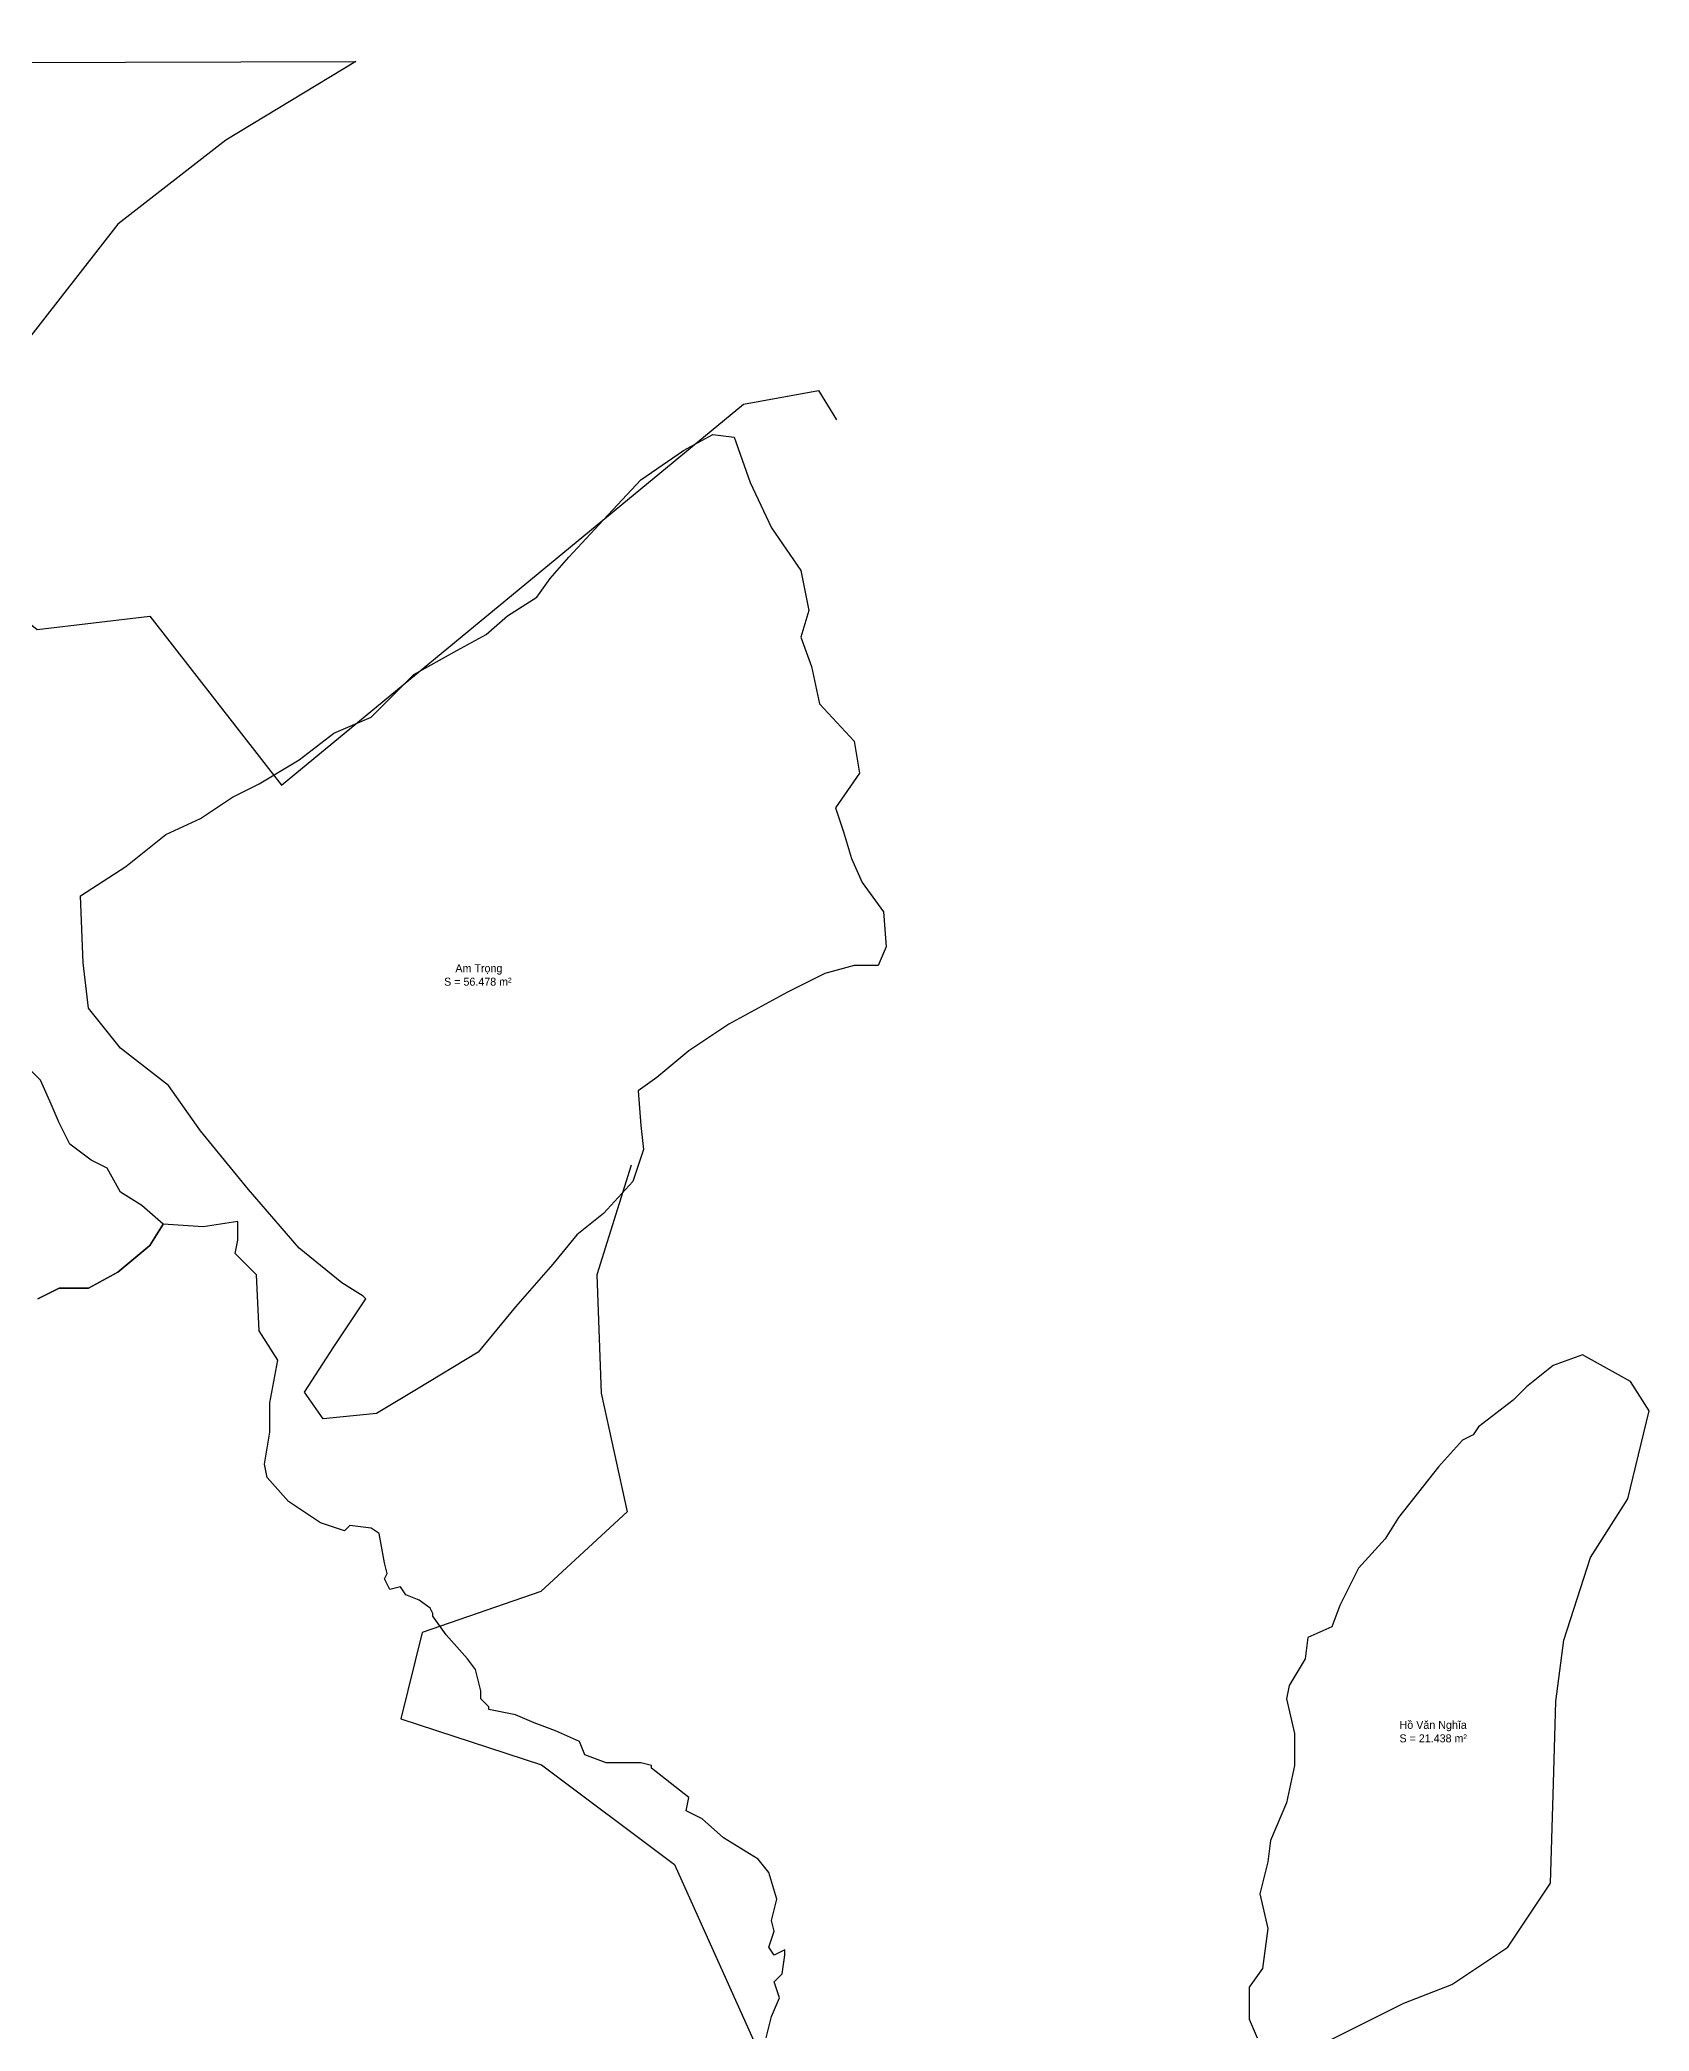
# Model space of a CAD drawing. Extents: x 552101 to 560756, y 1825061 to 1833835.
# Drawn here: x 554200 to 554804, y 1828728 to 1829475 of the extents above; entities that cross this region are included whole.
import ezdxf

# ---------------------------------------------------------------- set-up
doc = ezdxf.new("R2010")
doc.units = 0
doc.layers.add('07', color=7, linetype='Continuous')
doc.layers.add('2', color=7, linetype='Continuous')

msp = doc.modelspace()

# ---------------------------------------------------------------- linework, layer by layer
at = {"layer": '07'}
msp.add_lwpolyline([(554321.81, 1829003.3), (554321.81, 1829003.3), (554313.81, 1829008.3), (554297.8, 1829021.31), (554278.79, 1829043.32), (554260.78, 1829065.33), (554248.77, 1829082.34), (554230.76, 1829096.35), (554218.75, 1829111.36), (554216.75, 1829128.37), (554215.75, 1829153.38), (554232.76, 1829164.39), (554247.77, 1829176.39), (554260.78, 1829182.4), (554272.79, 1829190.4), (554282.79, 1829195.4), (554297.8, 1829204.41), (554310.81, 1829214.42), (554324.81, 1829220.42), (554340.82, 1829236.43), (554356.83, 1829245.43), (554367.84, 1829251.44), (554375.84, 1829258.44), (554386.85, 1829265.44), (554391.85, 1829272.45), (554398.86, 1829280.45), (554411.86, 1829294.46), (554425.87, 1829309.47), (554441.88, 1829320.47), (554452.89, 1829326.48), (554460.89, 1829325.48), (554466.89, 1829308.47), (554474.9, 1829291.46), (554485.9, 1829275.45), (554488.91, 1829260.44), (554485.9, 1829250.44), (554489.91, 1829239.43), (554492.91, 1829225.42), (554505.92, 1829211.41), (554507.92, 1829199.41), (554498.91, 1829186.4), (554501.91, 1829177.39), (554504.91, 1829167.39), (554508.92, 1829158.38), (554516.92, 1829147.38), (554517.92, 1829134.37), (554514.92, 1829127.37), (554505.92, 1829127.37), (554494.91, 1829124.36), (554480.9, 1829117.36), (554458.89, 1829105.35), (554443.88, 1829095.35), (554431.87, 1829085.34), (554424.87, 1829080.34), (554425.87, 1829067.33), (554426.87, 1829058.33), (554422.87, 1829046.32), (554411.86, 1829034.31), (554401.86, 1829026.31), (554392.85, 1829015.3), (554378.84, 1828999.29), (554364.84, 1828982.29), (554341.82, 1828968.28), (554326.82, 1828959.27), (554306.8, 1828957.27), (554299.8, 1828967.28), (554310.81, 1828984.29), (554322.81, 1829002.3)], close=True, dxfattribs=at)
for points in [[(554199.74, 1829002.3), (554207.75, 1829006.3), (554218.75, 1829006.3), (554229.76, 1829012.3), (554235.76, 1829017.3), (554241.77, 1829022.31), (554246.77, 1829030.31), (554238.77, 1829037.32), (554230.76, 1829042.32), (554225.76, 1829051.32), (554219.76, 1829054.33), (554211.75, 1829060.33), (554207.75, 1829068.33), (554204.75, 1829075.34), (554200.74, 1829084.34), (554195.74, 1829089.35)], [(554472.9, 1828725.14), (554474.9, 1828733.15), (554477.9, 1828740.15), (554475.9, 1828746.15), (554478.9, 1828749.15), (554479.9, 1828756.16), (554479.9, 1828758.16), (554475.9, 1828756.16), (554473.9, 1828759.16), (554475.9, 1828765.16), (554474.9, 1828769.17), (554476.9, 1828777.17), (554473.9, 1828787.18), (554469.9, 1828792.18), (554456.89, 1828800.18), (554448.88, 1828807.19), (554442.88, 1828810.19), (554443.88, 1828815.19), (554429.87, 1828826.2), (554429.87, 1828827.2), (554425.87, 1828828.2), (554412.86, 1828828.2), (554404.86, 1828831.2), (554402.86, 1828836.2), (554393.85, 1828840.21), (554385.85, 1828843.21), (554378.84, 1828846.21), (554373.84, 1828847.21), (554368.84, 1828848.21), (554368.84, 1828849.21), (554365.84, 1828852.21), (554365.84, 1828855.21), (554363.84, 1828863.22), (554360.83, 1828867.22), (554352.83, 1828876.23), (554347.83, 1828883.23), (554347.83, 1828884.23), (554346.83, 1828886.23), (554342.82, 1828889.23), (554337.82, 1828891.23), (554335.82, 1828894.24), (554331.82, 1828893.24), (554329.82, 1828897.24), (554330.82, 1828899.24), (554329.82, 1828903.24), (554327.82, 1828914.25), (554324.81, 1828916.25), (554316.81, 1828917.25), (554314.81, 1828915.25), (554305.8, 1828918.25), (554293.8, 1828926.25), (554285.79, 1828935.26), (554284.79, 1828940.26), (554286.79, 1828952.27), (554286.79, 1828956.27), (554286.79, 1828963.27), (554289.79, 1828979.28), (554282.79, 1828990.29), (554281.79, 1829011.3), (554273.79, 1829019.31), (554274.79, 1829024.31), (554274.79, 1829031.31), (554261.78, 1829029.31), (554246.77, 1829030.31), (554241.77, 1829022.31), (554235.76, 1829017.3), (554229.76, 1829012.3), (554218.75, 1829006.3), (554207.75, 1829006.3), (554199.74, 1829002.3)], [(554678.01, 1828721.14), (554694.02, 1828729.14), (554712.03, 1828738.15), (554730.04, 1828745.15), (554751.05, 1828759.16), (554767.06, 1828783.17), (554768.06, 1828816.19), (554769.06, 1828851.21), (554772.06, 1828874.22), (554782.07, 1828905.24), (554796.08, 1828927.25), (554804.08, 1828960.27), (554797.08, 1828971.28), (554779.07, 1828981.28), (554768.06, 1828977.28), (554758.06, 1828969.28), (554753.05, 1828964.28), (554740.05, 1828954.27), (554738.05, 1828951.27), (554734.04, 1828949.27), (554725.04, 1828939.26), (554710.03, 1828920.25), (554705.03, 1828912.25), (554695.02, 1828901.24), (554688.02, 1828887.23), (554685.02, 1828879.23), (554676.01, 1828875.23), (554675.01, 1828867.22), (554669.01, 1828857.22), (554668.01, 1828852.21), (554671.01, 1828839.21), (554671.01, 1828827.2), (554668.01, 1828813.19), (554662, 1828799.18), (554661, 1828791.18), (554658, 1828779.17), (554661, 1828766.16), (554659, 1828751.16), (554654, 1828744.15), (554654, 1828738.15), (554654, 1828732.15), (554657, 1828725.14)]]:
    msp.add_lwpolyline(points, dxfattribs=at)
at = {"layer": '2'}
for points in [[(554190.96, 1829501.05), (554189.51, 1829465.99), (554318.99, 1829466.38), (554270.19, 1829436.88), (554229.69, 1829405.34), (554187.38, 1829350.99), (554166.23, 1829337.9), (554177.31, 1829301.67), (554179.33, 1829269.46), (554199.47, 1829253.35), (554241.77, 1829258.39), (554291.13, 1829194.97), (554464.37, 1829337.9), (554492.57, 1829342.93), (554499.32, 1829331.97)], [(554422.24, 1829052.43), (554409.45, 1829011.34), (554411.07, 1828966.88), (554420.78, 1828922.41), (554388.42, 1828892.5), (554343.93, 1828877.14), (554335.84, 1828844.81), (554388.59, 1828827.5), (554438.49, 1828790.1), (554473.7, 1828711.98), (554486.4, 1828610.44), (554538.13, 1828624.1)]]:
    msp.add_lwpolyline(points, dxfattribs=at)

# ---------------------------------------------------------------- texts
at = {"layer": '07'}
for s, height, p in [('Am Trọng', 3.002, (554356.35, 1829124.78)), ('S = 56.478 m²', 3.0017, (554352.12, 1829119.73)), ('Hồ Văn Nghĩa', 3.0017, (554710.47, 1828841)), ('S = 21.438 m²', 3.0017, (554710.43, 1828835.94))]:
    msp.add_text(s, height=height, dxfattribs=at).set_placement(p)

doc.saveas('drawing.dxf')
